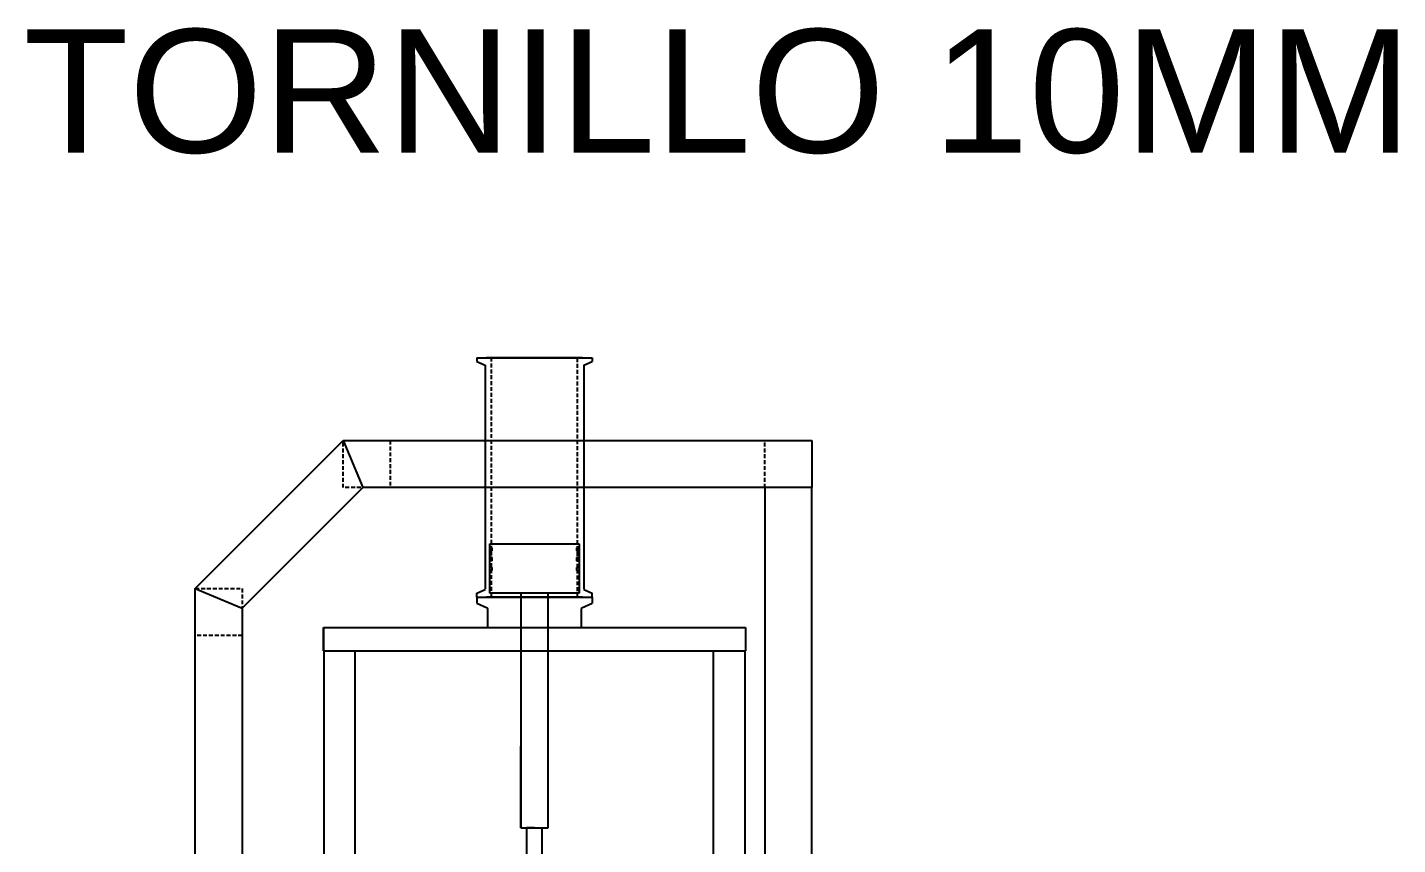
# Model space of a CAD drawing. Header units: centimetres. Extents: x 6534 to 31506, y 42826 to 109107.
# Drawn here: x 19519 to 20630, y 45321 to 45983 of the extents above; entities that cross this region are included whole.
import ezdxf

# ---------------------------------------------------------------- set-up
doc = ezdxf.new("R2010")
doc.units = ezdxf.units.CM
doc.header["$LTSCALE"] = 0.5
doc.linetypes.add('DASHED2', pattern=[9.525, 6.35, -3.175])
doc.styles.get("Standard").update_dxf_attribs({"font": 'arial.ttf'})

msp = doc.modelspace()

# ---------------------------------------------------------------- linework, layer by layer
for p, q in [((19883.704, 45715.184), (19977.204, 45715.184)), ((19883.704, 45715.184), (19883.704, 45712.184)), ((19883.704, 45712.184), (19890.454, 45709.099)), ((19884.954, 45715.184), (19975.954, 45715.184)), ((19969.454, 45715.184), (19891.454, 45715.184)), ((19891.454, 45715.184), (19894.954, 45715.184)), ((19970.454, 45709.099), (19977.204, 45712.184)), ((19977.204, 45715.184), (19977.204, 45712.184)), ((19890.454, 45709.099), (19890.454, 45527.477)), ((19970.454, 45709.099), (19970.454, 45527.477)), ((19655.456, 45527.984), (19775.456, 45647.984)), ((19775.456, 45647.984), (20155.456, 45647.984)), ((19775.456, 45647.984), (19791.238, 45609.884)), ((20155.456, 45647.984), (20155.456, 45609.884)), ((19693.556, 45512.203), (19791.238, 45609.884)), ((20155.456, 45609.884), (19791.238, 45609.884)), ((20155.456, 45609.884), (20117.356, 45609.884)), ((20117.356, 45609.884), (20117.356, 44447.984)), ((20155.456, 44447.984), (20155.456, 45609.884)), ((19655.456, 44447.984), (19655.456, 45527.984)), ((19655.456, 45527.984), (19693.556, 45512.203)), ((19883.704, 45524.184), (19890.454, 45527.27)), ((19883.704, 45521.184), (19883.704, 45524.184)), ((19919.454, 45524.184), (19919.456, 45334.184)), ((19941.456, 45334.184), (19941.456, 45524.184)), ((19970.454, 45527.27), (19977.204, 45524.184)), ((19977.204, 45521.184), (19977.204, 45524.184)), ((19693.556, 45512.203), (19693.556, 44447.984)), ((19883.704, 45521.184), (19977.204, 45521.184)), ((19883.704, 45521.184), (19883.704, 45516.184)), ((19883.704, 45521.184), (19977.204, 45521.184)), ((19883.704, 45516.184), (19892.162, 45512.318)), ((19884.954, 45521.184), (19975.954, 45521.184)), ((19891.454, 45521.184), (19894.954, 45521.184)), ((19969.454, 45521.184), (19891.454, 45521.184)), ((19891.454, 45521.184), (19894.954, 45521.184)), ((19892.454, 45511.863), (19892.454, 45496.484)), ((19968.454, 45511.863), (19968.454, 45496.484)), ((19968.746, 45512.318), (19977.204, 45516.184)), ((19977.204, 45521.184), (19977.204, 45516.184)), ((19759.456, 45477.434), (19759.456, 45496.484)), ((19759.456, 45496.484), (20101.453, 45496.484)), ((19759.456, 45495.434), (19759.456, 45477.434)), ((19892.454, 45496.484), (19968.454, 45496.484)), ((20101.453, 45496.484), (20101.453, 45477.434)), ((19759.456, 45477.434), (20095.856, 45477.434)), ((19759.756, 45477.434), (19759.756, 45257.434)), ((19785.156, 45257.434), (19785.156, 45477.434)), ((20070.456, 45477.434), (20101.453, 45477.434)), ((20075.753, 45257.434), (20075.753, 45477.434)), ((20101.153, 45477.434), (20101.153, 45257.434)), ((19919.456, 45334.184), (19919.456, 45400.356)), ((19919.456, 45334.184), (19941.456, 45334.184)), ((19930.456, 45334.184), (19924.106, 45334.184)), ((19924.106, 45334.184), (19924.106, 45274.184)), ((19936.806, 45274.184), (19936.806, 45334.184))]:
    msp.add_line(p, q)
at = {"linetype": 'DASHED2'}
for p, q in [((19895.454, 45715.184), (19895.454, 45521.184)), ((19965.454, 45521.184), (19965.454, 45715.184)), ((19775.456, 45647.984), (19813.556, 45647.984)), ((19775.456, 45609.884), (19775.456, 45647.984)), ((19813.556, 45647.984), (19813.556, 45609.884)), ((20117.356, 45609.884), (20117.356, 45647.984)), ((19813.556, 45609.884), (19775.456, 45609.884)), ((19655.456, 45527.984), (19693.556, 45527.984)), ((19655.456, 45489.884), (19655.456, 45527.984)), ((19693.556, 45527.984), (19693.556, 45489.884)), ((19693.556, 45489.884), (19655.456, 45489.884))]:
    msp.add_line(p, q, dxfattribs=at)
at = {"color": 3}
for p, q in [((19894.204, 45524.184), (19894.204, 45564.184)), ((19894.204, 45564.184), (19966.704, 45564.184)), ((19896.304, 45561.184), (19894.204, 45561.184)), ((19896.304, 45558.584), (19894.204, 45558.584)), ((19896.304, 45558.584), (19896.304, 45561.184)), ((19964.604, 45561.184), (19964.604, 45558.584)), ((19966.704, 45561.184), (19964.604, 45561.184)), ((19966.704, 45558.584), (19964.604, 45558.584)), ((19966.704, 45564.184), (19966.704, 45524.184)), ((19896.304, 45553.184), (19894.204, 45553.184)), ((19896.304, 45550.584), (19894.204, 45550.584)), ((19896.304, 45545.184), (19894.204, 45545.184)), ((19896.304, 45550.584), (19896.304, 45553.184)), ((19896.304, 45542.584), (19896.304, 45545.184)), ((19964.604, 45553.184), (19964.604, 45550.584)), ((19966.704, 45553.184), (19964.604, 45553.184)), ((19966.704, 45550.584), (19964.604, 45550.584)), ((19964.604, 45545.184), (19964.604, 45542.584)), ((19964.604, 45545.184), (19966.704, 45545.184)), ((19896.304, 45542.584), (19894.204, 45542.584)), ((19964.604, 45542.584), (19966.704, 45542.584)), ((19966.704, 45524.184), (19894.204, 45524.184)), ((19954.154, 45524.184), (19928.254, 45524.184))]:
    msp.add_line(p, q, dxfattribs=at)
for centre, start, end in [((19891.954, 45511.863), 0, 65.432829), ((19968.954, 45511.863), 114.567171, 180)]:
    msp.add_arc(centre, 0.5, start, end)

# ---------------------------------------------------------------- texts
at = {"insert": (19516.25, 45981.415), "char_height": 100, "attachment_point": 1}
msp.add_mtext_dynamic_manual_height_columns('TORNILLO 10MM', width=1287.2575, gutter_width=12.5, heights=[0], dxfattribs=at)

doc.saveas('drawing.dxf')
